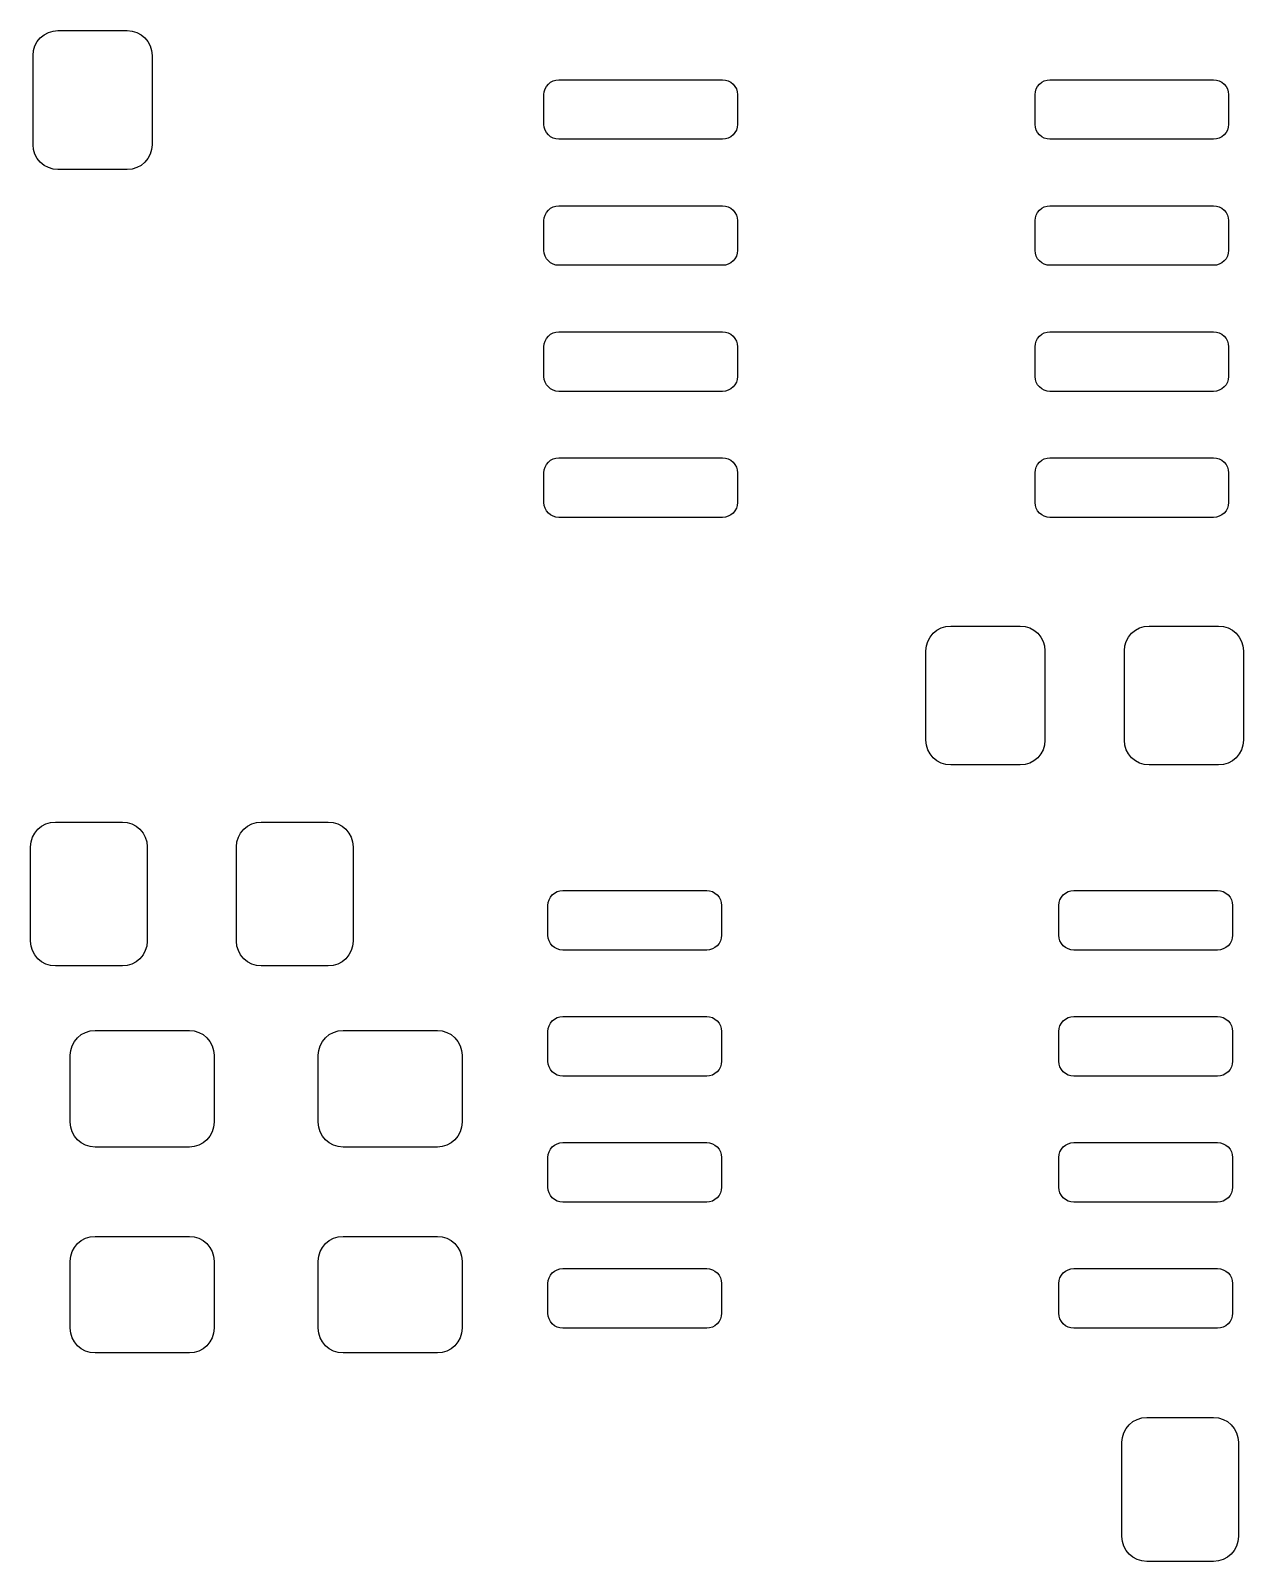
# Model space of a CAD drawing. Extents: x 122.9 to 174.2, y -119.7 to -103.3.
# Drawn here: x 135.88 to 148.1, y -119.72 to -104.3 of the extents above; entities that cross this region are included whole.
import ezdxf

# ---------------------------------------------------------------- set-up
doc = ezdxf.new("R2010")
doc.units = 0
doc.layers.add('BLACK', color=7, linetype='CONTINUOUS')

msp = doc.modelspace()

# ---------------------------------------------------------------- linework, layer by layer
at = {"layer": 'BLACK', "linetype": 'CONTINUOUS'}
for p, q in [((135.919, -104.454), (135.942, -104.411)), ((135.942, -104.411), (135.973, -104.373)), ((135.973, -104.373), (136.011, -104.342)), ((136.011, -104.342), (136.054, -104.319)), ((136.054, -104.319), (136.101, -104.305)), ((136.101, -104.305), (136.15, -104.3)), ((136.15, -104.3), (136.85, -104.3)), ((136.85, -104.3), (136.899, -104.305)), ((136.899, -104.305), (136.946, -104.319)), ((136.946, -104.319), (136.989, -104.342)), ((136.989, -104.342), (137.027, -104.373)), ((137.027, -104.373), (137.058, -104.411)), ((137.058, -104.411), (137.081, -104.454)), ((135.9, -104.55), (135.905, -104.501)), ((135.9, -105.45), (135.9, -104.55)), ((135.905, -104.501), (135.919, -104.454)), ((137.081, -104.454), (137.095, -104.501)), ((137.095, -104.501), (137.1, -104.55)), ((137.1, -104.55), (137.1, -105.45)), ((141.053, -104.916), (141.061, -104.888)), ((141.061, -104.888), (141.075, -104.862)), ((141.075, -104.862), (141.094, -104.839)), ((141.094, -104.839), (141.117, -104.82)), ((141.117, -104.82), (141.143, -104.806)), ((141.143, -104.806), (141.171, -104.798)), ((141.171, -104.798), (141.2, -104.795)), ((141.2, -104.795), (142.85, -104.795)), ((142.85, -104.795), (142.879, -104.798)), ((142.879, -104.798), (142.907, -104.806)), ((142.907, -104.806), (142.933, -104.82)), ((142.933, -104.82), (142.956, -104.839)), ((142.956, -104.839), (142.975, -104.862)), ((142.975, -104.862), (142.989, -104.888)), ((142.989, -104.888), (142.997, -104.916)), ((146.003, -104.916), (146.011, -104.888)), ((146.011, -104.888), (146.025, -104.862)), ((146.025, -104.862), (146.044, -104.839)), ((146.044, -104.839), (146.067, -104.82)), ((146.067, -104.82), (146.093, -104.806)), ((146.093, -104.806), (146.121, -104.798)), ((146.121, -104.798), (146.15, -104.795)), ((146.15, -104.795), (147.8, -104.795)), ((147.8, -104.795), (147.829, -104.798)), ((147.829, -104.798), (147.857, -104.806)), ((147.857, -104.806), (147.883, -104.82)), ((147.883, -104.82), (147.906, -104.839)), ((147.906, -104.839), (147.925, -104.862)), ((147.925, -104.862), (147.939, -104.888)), ((147.939, -104.888), (147.947, -104.916)), ((141.05, -104.945), (141.053, -104.916)), ((141.05, -105.245), (141.05, -104.945)), ((142.997, -104.916), (143, -104.945)), ((143, -104.945), (143, -105.245)), ((146, -104.945), (146.003, -104.916)), ((146, -105.245), (146, -104.945)), ((147.947, -104.916), (147.95, -104.945)), ((147.95, -104.945), (147.95, -105.245)), ((141.053, -105.274), (141.05, -105.245)), ((141.061, -105.302), (141.053, -105.274)), ((141.075, -105.328), (141.061, -105.302)), ((141.094, -105.351), (141.075, -105.328)), ((141.117, -105.37), (141.094, -105.351)), ((142.956, -105.351), (142.933, -105.37)), ((142.975, -105.328), (142.956, -105.351)), ((142.989, -105.302), (142.975, -105.328)), ((142.997, -105.274), (142.989, -105.302)), ((143, -105.245), (142.997, -105.274)), ((146.003, -105.274), (146, -105.245)), ((146.011, -105.302), (146.003, -105.274)), ((146.025, -105.328), (146.011, -105.302)), ((146.044, -105.351), (146.025, -105.328)), ((146.067, -105.37), (146.044, -105.351)), ((147.906, -105.351), (147.883, -105.37)), ((147.925, -105.328), (147.906, -105.351)), ((147.939, -105.302), (147.925, -105.328)), ((147.947, -105.274), (147.939, -105.302)), ((147.95, -105.245), (147.947, -105.274)), ((135.905, -105.499), (135.9, -105.45)), ((135.919, -105.546), (135.905, -105.499)), ((137.095, -105.499), (137.081, -105.546)), ((137.1, -105.45), (137.095, -105.499)), ((141.143, -105.384), (141.117, -105.37)), ((141.171, -105.392), (141.143, -105.384)), ((141.2, -105.395), (141.171, -105.392)), ((142.85, -105.395), (141.2, -105.395)), ((142.879, -105.392), (142.85, -105.395)), ((142.907, -105.384), (142.879, -105.392)), ((142.933, -105.37), (142.907, -105.384)), ((146.093, -105.384), (146.067, -105.37)), ((146.121, -105.392), (146.093, -105.384)), ((146.15, -105.395), (146.121, -105.392)), ((147.8, -105.395), (146.15, -105.395)), ((147.829, -105.392), (147.8, -105.395)), ((147.857, -105.384), (147.829, -105.392)), ((147.883, -105.37), (147.857, -105.384)), ((135.942, -105.589), (135.919, -105.546)), ((135.973, -105.627), (135.942, -105.589)), ((136.011, -105.658), (135.973, -105.627)), ((136.054, -105.681), (136.011, -105.658)), ((136.989, -105.658), (136.946, -105.681)), ((137.027, -105.627), (136.989, -105.658)), ((137.058, -105.589), (137.027, -105.627)), ((137.081, -105.546), (137.058, -105.589)), ((136.101, -105.695), (136.054, -105.681)), ((136.15, -105.7), (136.101, -105.695)), ((136.85, -105.7), (136.15, -105.7)), ((136.899, -105.695), (136.85, -105.7)), ((136.946, -105.681), (136.899, -105.695)), ((141.075, -106.132), (141.094, -106.109)), ((141.094, -106.109), (141.117, -106.09)), ((141.117, -106.09), (141.143, -106.076)), ((141.143, -106.076), (141.171, -106.068)), ((141.171, -106.068), (141.2, -106.065)), ((141.2, -106.065), (142.85, -106.065)), ((142.85, -106.065), (142.879, -106.068)), ((142.879, -106.068), (142.907, -106.076)), ((142.907, -106.076), (142.933, -106.09)), ((142.933, -106.09), (142.956, -106.109)), ((142.956, -106.109), (142.975, -106.132)), ((146.025, -106.132), (146.044, -106.109)), ((146.044, -106.109), (146.067, -106.09)), ((146.067, -106.09), (146.093, -106.076)), ((146.093, -106.076), (146.121, -106.068)), ((146.121, -106.068), (146.15, -106.065)), ((146.15, -106.065), (147.8, -106.065)), ((147.8, -106.065), (147.829, -106.068)), ((147.829, -106.068), (147.857, -106.076)), ((147.857, -106.076), (147.883, -106.09)), ((147.883, -106.09), (147.906, -106.109)), ((147.906, -106.109), (147.925, -106.132)), ((141.05, -106.215), (141.053, -106.186)), ((141.05, -106.515), (141.05, -106.215)), ((141.053, -106.186), (141.061, -106.158)), ((141.061, -106.158), (141.075, -106.132)), ((142.975, -106.132), (142.989, -106.158)), ((142.989, -106.158), (142.997, -106.186)), ((142.997, -106.186), (143, -106.215)), ((143, -106.215), (143, -106.515)), ((146, -106.215), (146.003, -106.186)), ((146, -106.515), (146, -106.215)), ((146.003, -106.186), (146.011, -106.158)), ((146.011, -106.158), (146.025, -106.132)), ((147.925, -106.132), (147.939, -106.158)), ((147.939, -106.158), (147.947, -106.186)), ((147.947, -106.186), (147.95, -106.215)), ((147.95, -106.215), (147.95, -106.515)), ((141.053, -106.544), (141.05, -106.515)), ((141.061, -106.572), (141.053, -106.544)), ((141.075, -106.598), (141.061, -106.572)), ((142.989, -106.572), (142.975, -106.598)), ((142.997, -106.544), (142.989, -106.572)), ((143, -106.515), (142.997, -106.544)), ((146.003, -106.544), (146, -106.515)), ((146.011, -106.572), (146.003, -106.544)), ((146.025, -106.598), (146.011, -106.572)), ((147.939, -106.572), (147.925, -106.598)), ((147.947, -106.544), (147.939, -106.572)), ((147.95, -106.515), (147.947, -106.544)), ((141.094, -106.621), (141.075, -106.598)), ((141.117, -106.64), (141.094, -106.621)), ((141.143, -106.654), (141.117, -106.64)), ((141.171, -106.662), (141.143, -106.654)), ((141.2, -106.665), (141.171, -106.662)), ((142.85, -106.665), (141.2, -106.665)), ((142.879, -106.662), (142.85, -106.665)), ((142.907, -106.654), (142.879, -106.662)), ((142.933, -106.64), (142.907, -106.654)), ((142.956, -106.621), (142.933, -106.64)), ((142.975, -106.598), (142.956, -106.621)), ((146.044, -106.621), (146.025, -106.598)), ((146.067, -106.64), (146.044, -106.621)), ((146.093, -106.654), (146.067, -106.64)), ((146.121, -106.662), (146.093, -106.654)), ((146.15, -106.665), (146.121, -106.662)), ((147.8, -106.665), (146.15, -106.665)), ((147.829, -106.662), (147.8, -106.665)), ((147.857, -106.654), (147.829, -106.662)), ((147.883, -106.64), (147.857, -106.654)), ((147.906, -106.621), (147.883, -106.64)), ((147.925, -106.598), (147.906, -106.621)), ((141.117, -107.36), (141.143, -107.346)), ((141.143, -107.346), (141.171, -107.338)), ((141.171, -107.338), (141.2, -107.335)), ((141.2, -107.335), (142.85, -107.335)), ((142.85, -107.335), (142.879, -107.338)), ((142.879, -107.338), (142.907, -107.346)), ((142.907, -107.346), (142.933, -107.36)), ((146.067, -107.36), (146.093, -107.346)), ((146.093, -107.346), (146.121, -107.338)), ((146.121, -107.338), (146.15, -107.335)), ((146.15, -107.335), (147.8, -107.335)), ((147.8, -107.335), (147.829, -107.338)), ((147.829, -107.338), (147.857, -107.346)), ((147.857, -107.346), (147.883, -107.36)), ((141.05, -107.485), (141.053, -107.456)), ((141.05, -107.785), (141.05, -107.485)), ((141.053, -107.456), (141.061, -107.428)), ((141.061, -107.428), (141.075, -107.402)), ((141.075, -107.402), (141.094, -107.379)), ((141.094, -107.379), (141.117, -107.36)), ((142.933, -107.36), (142.956, -107.379)), ((142.956, -107.379), (142.975, -107.402)), ((142.975, -107.402), (142.989, -107.428)), ((142.989, -107.428), (142.997, -107.456)), ((142.997, -107.456), (143, -107.485)), ((143, -107.485), (143, -107.785)), ((146, -107.485), (146.003, -107.456)), ((146, -107.785), (146, -107.485)), ((146.003, -107.456), (146.011, -107.428)), ((146.011, -107.428), (146.025, -107.402)), ((146.025, -107.402), (146.044, -107.379)), ((146.044, -107.379), (146.067, -107.36)), ((147.883, -107.36), (147.906, -107.379)), ((147.906, -107.379), (147.925, -107.402)), ((147.925, -107.402), (147.939, -107.428)), ((147.939, -107.428), (147.947, -107.456)), ((147.947, -107.456), (147.95, -107.485)), ((147.95, -107.485), (147.95, -107.785)), ((141.053, -107.814), (141.05, -107.785)), ((141.061, -107.842), (141.053, -107.814)), ((142.997, -107.814), (142.989, -107.842)), ((143, -107.785), (142.997, -107.814)), ((146.003, -107.814), (146, -107.785)), ((146.011, -107.842), (146.003, -107.814)), ((147.947, -107.814), (147.939, -107.842)), ((147.95, -107.785), (147.947, -107.814)), ((141.075, -107.868), (141.061, -107.842)), ((141.094, -107.891), (141.075, -107.868)), ((141.117, -107.91), (141.094, -107.891)), ((141.143, -107.924), (141.117, -107.91)), ((141.171, -107.932), (141.143, -107.924)), ((141.2, -107.935), (141.171, -107.932)), ((142.85, -107.935), (141.2, -107.935)), ((142.879, -107.932), (142.85, -107.935)), ((142.907, -107.924), (142.879, -107.932)), ((142.933, -107.91), (142.907, -107.924)), ((142.956, -107.891), (142.933, -107.91)), ((142.975, -107.868), (142.956, -107.891)), ((142.989, -107.842), (142.975, -107.868)), ((146.025, -107.868), (146.011, -107.842)), ((146.044, -107.891), (146.025, -107.868)), ((146.067, -107.91), (146.044, -107.891)), ((146.093, -107.924), (146.067, -107.91)), ((146.121, -107.932), (146.093, -107.924)), ((146.15, -107.935), (146.121, -107.932)), ((147.8, -107.935), (146.15, -107.935)), ((147.829, -107.932), (147.8, -107.935)), ((147.857, -107.924), (147.829, -107.932)), ((147.883, -107.91), (147.857, -107.924)), ((147.906, -107.891), (147.883, -107.91)), ((147.925, -107.868), (147.906, -107.891)), ((147.939, -107.842), (147.925, -107.868)), ((141.05, -108.755), (141.053, -108.726)), ((141.053, -108.726), (141.061, -108.698)), ((141.061, -108.698), (141.075, -108.672)), ((141.075, -108.672), (141.094, -108.649)), ((141.094, -108.649), (141.117, -108.63)), ((141.117, -108.63), (141.143, -108.616)), ((141.143, -108.616), (141.171, -108.608)), ((141.171, -108.608), (141.2, -108.605)), ((141.2, -108.605), (142.85, -108.605)), ((142.85, -108.605), (142.879, -108.608)), ((142.879, -108.608), (142.907, -108.616)), ((142.907, -108.616), (142.933, -108.63)), ((142.933, -108.63), (142.956, -108.649)), ((142.956, -108.649), (142.975, -108.672)), ((142.975, -108.672), (142.989, -108.698)), ((142.989, -108.698), (142.997, -108.726)), ((142.997, -108.726), (143, -108.755)), ((146, -108.755), (146.003, -108.726)), ((146.003, -108.726), (146.011, -108.698)), ((146.011, -108.698), (146.025, -108.672)), ((146.025, -108.672), (146.044, -108.649)), ((146.044, -108.649), (146.067, -108.63)), ((146.067, -108.63), (146.093, -108.616)), ((146.093, -108.616), (146.121, -108.608)), ((146.121, -108.608), (146.15, -108.605)), ((146.15, -108.605), (147.8, -108.605)), ((147.8, -108.605), (147.829, -108.608)), ((147.829, -108.608), (147.857, -108.616)), ((147.857, -108.616), (147.883, -108.63)), ((147.883, -108.63), (147.906, -108.649)), ((147.906, -108.649), (147.925, -108.672)), ((147.925, -108.672), (147.939, -108.698)), ((147.939, -108.698), (147.947, -108.726)), ((147.947, -108.726), (147.95, -108.755)), ((141.05, -109.055), (141.05, -108.755)), ((143, -108.755), (143, -109.055)), ((146, -109.055), (146, -108.755)), ((147.95, -108.755), (147.95, -109.055)), ((141.053, -109.084), (141.05, -109.055)), ((141.061, -109.112), (141.053, -109.084)), ((141.075, -109.138), (141.061, -109.112)), ((141.094, -109.161), (141.075, -109.138)), ((141.117, -109.18), (141.094, -109.161)), ((141.143, -109.194), (141.117, -109.18)), ((141.171, -109.202), (141.143, -109.194)), ((141.2, -109.205), (141.171, -109.202)), ((142.85, -109.205), (141.2, -109.205)), ((142.879, -109.202), (142.85, -109.205)), ((142.907, -109.194), (142.879, -109.202)), ((142.933, -109.18), (142.907, -109.194)), ((142.956, -109.161), (142.933, -109.18)), ((142.975, -109.138), (142.956, -109.161)), ((142.989, -109.112), (142.975, -109.138)), ((142.997, -109.084), (142.989, -109.112)), ((143, -109.055), (142.997, -109.084)), ((146.003, -109.084), (146, -109.055)), ((146.011, -109.112), (146.003, -109.084)), ((146.025, -109.138), (146.011, -109.112)), ((146.044, -109.161), (146.025, -109.138)), ((146.067, -109.18), (146.044, -109.161)), ((146.093, -109.194), (146.067, -109.18)), ((146.121, -109.202), (146.093, -109.194)), ((146.15, -109.205), (146.121, -109.202)), ((147.8, -109.205), (146.15, -109.205)), ((147.829, -109.202), (147.8, -109.205)), ((147.857, -109.194), (147.829, -109.202)), ((147.883, -109.18), (147.857, -109.194)), ((147.906, -109.161), (147.883, -109.18)), ((147.925, -109.138), (147.906, -109.161)), ((147.939, -109.112), (147.925, -109.138)), ((147.947, -109.084), (147.939, -109.112)), ((147.95, -109.055), (147.947, -109.084)), ((144.919, -110.454), (144.942, -110.411)), ((144.942, -110.411), (144.973, -110.373)), ((144.973, -110.373), (145.011, -110.342)), ((145.011, -110.342), (145.054, -110.319)), ((145.054, -110.319), (145.101, -110.305)), ((145.101, -110.305), (145.15, -110.3)), ((145.15, -110.3), (145.85, -110.3)), ((145.85, -110.3), (145.899, -110.305)), ((145.899, -110.305), (145.946, -110.319)), ((145.946, -110.319), (145.989, -110.342)), ((145.989, -110.342), (146.027, -110.373)), ((146.027, -110.373), (146.058, -110.411)), ((146.058, -110.411), (146.081, -110.454)), ((146.919, -110.454), (146.942, -110.411)), ((146.942, -110.411), (146.973, -110.373)), ((146.973, -110.373), (147.011, -110.342)), ((147.011, -110.342), (147.054, -110.319)), ((147.054, -110.319), (147.101, -110.305)), ((147.101, -110.305), (147.15, -110.3)), ((147.15, -110.3), (147.85, -110.3)), ((147.85, -110.3), (147.899, -110.305)), ((147.899, -110.305), (147.946, -110.319)), ((147.946, -110.319), (147.989, -110.342)), ((147.989, -110.342), (148.027, -110.373)), ((148.027, -110.373), (148.058, -110.411)), ((148.058, -110.411), (148.081, -110.454)), ((144.9, -110.55), (144.905, -110.501)), ((144.9, -111.45), (144.9, -110.55)), ((144.905, -110.501), (144.919, -110.454)), ((146.081, -110.454), (146.095, -110.501)), ((146.095, -110.501), (146.1, -110.55)), ((146.1, -110.55), (146.1, -111.45)), ((146.9, -110.55), (146.905, -110.501)), ((146.9, -111.45), (146.9, -110.55)), ((146.905, -110.501), (146.919, -110.454)), ((148.081, -110.454), (148.095, -110.501)), ((148.095, -110.501), (148.1, -110.55)), ((148.1, -110.55), (148.1, -111.45)), ((144.905, -111.499), (144.9, -111.45)), ((144.919, -111.546), (144.905, -111.499)), ((146.095, -111.499), (146.081, -111.546)), ((146.1, -111.45), (146.095, -111.499)), ((146.905, -111.499), (146.9, -111.45)), ((146.919, -111.546), (146.905, -111.499)), ((148.095, -111.499), (148.081, -111.546)), ((148.1, -111.45), (148.095, -111.499)), ((144.942, -111.589), (144.919, -111.546)), ((144.973, -111.627), (144.942, -111.589)), ((145.011, -111.658), (144.973, -111.627)), ((145.054, -111.681), (145.011, -111.658)), ((145.989, -111.658), (145.946, -111.681)), ((146.027, -111.627), (145.989, -111.658)), ((146.058, -111.589), (146.027, -111.627)), ((146.081, -111.546), (146.058, -111.589)), ((146.942, -111.589), (146.919, -111.546)), ((146.973, -111.627), (146.942, -111.589)), ((147.011, -111.658), (146.973, -111.627)), ((147.054, -111.681), (147.011, -111.658)), ((147.989, -111.658), (147.946, -111.681)), ((148.027, -111.627), (147.989, -111.658)), ((148.058, -111.589), (148.027, -111.627)), ((148.081, -111.546), (148.058, -111.589)), ((145.101, -111.695), (145.054, -111.681)), ((145.15, -111.7), (145.101, -111.695)), ((145.85, -111.7), (145.15, -111.7)), ((145.899, -111.695), (145.85, -111.7)), ((145.946, -111.681), (145.899, -111.695)), ((147.101, -111.695), (147.054, -111.681)), ((147.15, -111.7), (147.101, -111.695)), ((147.85, -111.7), (147.15, -111.7)), ((147.899, -111.695), (147.85, -111.7)), ((147.946, -111.681), (147.899, -111.695)), ((136.029, -112.294), (136.076, -112.28)), ((136.076, -112.28), (136.125, -112.275)), ((136.125, -112.275), (136.8, -112.275)), ((136.8, -112.275), (136.849, -112.28)), ((136.849, -112.28), (136.896, -112.294)), ((138.104, -112.294), (138.151, -112.28)), ((138.151, -112.28), (138.2, -112.275)), ((138.2, -112.275), (138.875, -112.275)), ((138.875, -112.275), (138.924, -112.28)), ((138.924, -112.28), (138.971, -112.294)), ((135.88, -112.476), (135.894, -112.429)), ((135.894, -112.429), (135.917, -112.386)), ((135.917, -112.386), (135.948, -112.348)), ((135.948, -112.348), (135.986, -112.317)), ((135.986, -112.317), (136.029, -112.294)), ((136.896, -112.294), (136.939, -112.317)), ((136.939, -112.317), (136.977, -112.348)), ((136.977, -112.348), (137.008, -112.386)), ((137.008, -112.386), (137.031, -112.429)), ((137.031, -112.429), (137.045, -112.476)), ((137.955, -112.476), (137.969, -112.429)), ((137.969, -112.429), (137.992, -112.386)), ((137.992, -112.386), (138.023, -112.348)), ((138.023, -112.348), (138.061, -112.317)), ((138.061, -112.317), (138.104, -112.294)), ((138.971, -112.294), (139.014, -112.317)), ((139.014, -112.317), (139.052, -112.348)), ((139.052, -112.348), (139.083, -112.386)), ((139.083, -112.386), (139.106, -112.429)), ((139.106, -112.429), (139.12, -112.476)), ((135.875, -112.525), (135.88, -112.476)), ((135.875, -113.475), (135.875, -112.525)), ((137.045, -112.476), (137.05, -112.525)), ((137.05, -112.525), (137.05, -113.475)), ((137.95, -112.525), (137.955, -112.476)), ((137.95, -113.475), (137.95, -112.525)), ((139.12, -112.476), (139.125, -112.525)), ((139.125, -112.525), (139.125, -113.475)), ((141.093, -113.086), (141.101, -113.058)), ((141.101, -113.058), (141.115, -113.032)), ((141.115, -113.032), (141.134, -113.009)), ((141.134, -113.009), (141.157, -112.99)), ((141.157, -112.99), (141.183, -112.976)), ((141.183, -112.976), (141.211, -112.968)), ((141.211, -112.968), (141.24, -112.965)), ((141.24, -112.965), (142.69, -112.965)), ((142.69, -112.965), (142.719, -112.968)), ((142.719, -112.968), (142.747, -112.976)), ((142.747, -112.976), (142.773, -112.99)), ((142.773, -112.99), (142.796, -113.009)), ((142.796, -113.009), (142.815, -113.032)), ((142.815, -113.032), (142.829, -113.058)), ((142.829, -113.058), (142.837, -113.086)), ((146.243, -113.086), (146.251, -113.058)), ((146.251, -113.058), (146.265, -113.032)), ((146.265, -113.032), (146.284, -113.009)), ((146.284, -113.009), (146.307, -112.99)), ((146.307, -112.99), (146.333, -112.976)), ((146.333, -112.976), (146.361, -112.968)), ((146.361, -112.968), (146.39, -112.965)), ((146.39, -112.965), (147.84, -112.965)), ((147.84, -112.965), (147.869, -112.968)), ((147.869, -112.968), (147.897, -112.976)), ((147.897, -112.976), (147.923, -112.99)), ((147.923, -112.99), (147.946, -113.009)), ((147.946, -113.009), (147.965, -113.032)), ((147.965, -113.032), (147.979, -113.058)), ((147.979, -113.058), (147.987, -113.086)), ((141.09, -113.115), (141.093, -113.086)), ((141.09, -113.415), (141.09, -113.115)), ((142.837, -113.086), (142.84, -113.115)), ((142.84, -113.115), (142.84, -113.415)), ((146.24, -113.115), (146.243, -113.086)), ((146.24, -113.415), (146.24, -113.115)), ((147.987, -113.086), (147.99, -113.115)), ((147.99, -113.115), (147.99, -113.415)), ((135.88, -113.524), (135.875, -113.475)), ((135.894, -113.571), (135.88, -113.524)), ((137.045, -113.524), (137.031, -113.571)), ((137.05, -113.475), (137.045, -113.524)), ((137.955, -113.524), (137.95, -113.475)), ((137.969, -113.571), (137.955, -113.524)), ((139.12, -113.524), (139.106, -113.571)), ((139.125, -113.475), (139.12, -113.524)), ((141.093, -113.444), (141.09, -113.415)), ((141.101, -113.472), (141.093, -113.444)), ((141.115, -113.498), (141.101, -113.472)), ((141.134, -113.521), (141.115, -113.498)), ((141.157, -113.54), (141.134, -113.521)), ((142.796, -113.521), (142.773, -113.54)), ((142.815, -113.498), (142.796, -113.521)), ((142.829, -113.472), (142.815, -113.498)), ((142.837, -113.444), (142.829, -113.472)), ((142.84, -113.415), (142.837, -113.444)), ((146.243, -113.444), (146.24, -113.415)), ((146.251, -113.472), (146.243, -113.444)), ((146.265, -113.498), (146.251, -113.472)), ((146.284, -113.521), (146.265, -113.498)), ((146.307, -113.54), (146.284, -113.521)), ((147.946, -113.521), (147.923, -113.54)), ((147.965, -113.498), (147.946, -113.521)), ((147.979, -113.472), (147.965, -113.498)), ((147.987, -113.444), (147.979, -113.472)), ((147.99, -113.415), (147.987, -113.444)), ((135.917, -113.614), (135.894, -113.571)), ((135.948, -113.652), (135.917, -113.614)), ((135.986, -113.683), (135.948, -113.652)), ((136.977, -113.652), (136.939, -113.683)), ((137.008, -113.614), (136.977, -113.652)), ((137.031, -113.571), (137.008, -113.614)), ((137.992, -113.614), (137.969, -113.571)), ((138.023, -113.652), (137.992, -113.614)), ((138.061, -113.683), (138.023, -113.652)), ((139.052, -113.652), (139.014, -113.683)), ((139.083, -113.614), (139.052, -113.652)), ((139.106, -113.571), (139.083, -113.614)), ((141.183, -113.554), (141.157, -113.54)), ((141.211, -113.562), (141.183, -113.554)), ((141.24, -113.565), (141.211, -113.562)), ((142.69, -113.565), (141.24, -113.565)), ((142.719, -113.562), (142.69, -113.565)), ((142.747, -113.554), (142.719, -113.562)), ((142.773, -113.54), (142.747, -113.554)), ((146.333, -113.554), (146.307, -113.54)), ((146.361, -113.562), (146.333, -113.554)), ((146.39, -113.565), (146.361, -113.562)), ((147.84, -113.565), (146.39, -113.565)), ((147.869, -113.562), (147.84, -113.565)), ((147.897, -113.554), (147.869, -113.562)), ((147.923, -113.54), (147.897, -113.554)), ((136.029, -113.706), (135.986, -113.683)), ((136.076, -113.72), (136.029, -113.706)), ((136.125, -113.725), (136.076, -113.72)), ((136.8, -113.725), (136.125, -113.725)), ((136.849, -113.72), (136.8, -113.725)), ((136.896, -113.706), (136.849, -113.72)), ((136.939, -113.683), (136.896, -113.706)), ((138.104, -113.706), (138.061, -113.683)), ((138.151, -113.72), (138.104, -113.706)), ((138.2, -113.725), (138.151, -113.72)), ((138.875, -113.725), (138.2, -113.725)), ((138.924, -113.72), (138.875, -113.725)), ((138.971, -113.706), (138.924, -113.72)), ((139.014, -113.683), (138.971, -113.706)), ((141.115, -114.302), (141.134, -114.279)), ((141.134, -114.279), (141.157, -114.26)), ((141.157, -114.26), (141.183, -114.246)), ((141.183, -114.246), (141.211, -114.238)), ((141.211, -114.238), (141.24, -114.235)), ((141.24, -114.235), (142.69, -114.235)), ((142.69, -114.235), (142.719, -114.238)), ((142.719, -114.238), (142.747, -114.246)), ((142.747, -114.246), (142.773, -114.26)), ((142.773, -114.26), (142.796, -114.279)), ((142.796, -114.279), (142.815, -114.302)), ((146.265, -114.302), (146.284, -114.279)), ((146.284, -114.279), (146.307, -114.26)), ((146.307, -114.26), (146.333, -114.246)), ((146.333, -114.246), (146.361, -114.238)), ((146.361, -114.238), (146.39, -114.235)), ((146.39, -114.235), (147.84, -114.235)), ((147.84, -114.235), (147.869, -114.238)), ((147.869, -114.238), (147.897, -114.246)), ((147.897, -114.246), (147.923, -114.26)), ((147.923, -114.26), (147.946, -114.279)), ((147.946, -114.279), (147.965, -114.302)), ((136.317, -114.486), (136.348, -114.448)), ((136.348, -114.448), (136.386, -114.417)), ((136.386, -114.417), (136.429, -114.394)), ((136.429, -114.394), (136.476, -114.38)), ((136.476, -114.38), (136.525, -114.375)), ((136.525, -114.375), (137.475, -114.375)), ((137.475, -114.375), (137.524, -114.38)), ((137.524, -114.38), (137.571, -114.394)), ((137.571, -114.394), (137.614, -114.417)), ((137.614, -114.417), (137.652, -114.448)), ((137.652, -114.448), (137.683, -114.486)), ((138.817, -114.486), (138.848, -114.448)), ((138.848, -114.448), (138.886, -114.417)), ((138.886, -114.417), (138.929, -114.394)), ((138.929, -114.394), (138.976, -114.38)), ((138.976, -114.38), (139.025, -114.375)), ((139.025, -114.375), (139.975, -114.375)), ((139.975, -114.375), (140.024, -114.38)), ((140.024, -114.38), (140.071, -114.394)), ((140.071, -114.394), (140.114, -114.417)), ((140.114, -114.417), (140.152, -114.448)), ((140.152, -114.448), (140.183, -114.486)), ((141.09, -114.385), (141.093, -114.356)), ((141.09, -114.685), (141.09, -114.385)), ((141.093, -114.356), (141.101, -114.328)), ((141.101, -114.328), (141.115, -114.302)), ((142.815, -114.302), (142.829, -114.328)), ((142.829, -114.328), (142.837, -114.356)), ((142.837, -114.356), (142.84, -114.385)), ((142.84, -114.385), (142.84, -114.685)), ((146.24, -114.385), (146.243, -114.356)), ((146.24, -114.685), (146.24, -114.385)), ((146.243, -114.356), (146.251, -114.328)), ((146.251, -114.328), (146.265, -114.302)), ((147.965, -114.302), (147.979, -114.328)), ((147.979, -114.328), (147.987, -114.356)), ((147.987, -114.356), (147.99, -114.385)), ((147.99, -114.385), (147.99, -114.685)), ((136.275, -114.625), (136.28, -114.576)), ((136.28, -114.576), (136.294, -114.529)), ((136.294, -114.529), (136.317, -114.486)), ((137.683, -114.486), (137.706, -114.529)), ((137.706, -114.529), (137.72, -114.576)), ((137.72, -114.576), (137.725, -114.625)), ((138.775, -114.625), (138.78, -114.576)), ((138.78, -114.576), (138.794, -114.529)), ((138.794, -114.529), (138.817, -114.486)), ((140.183, -114.486), (140.206, -114.529)), ((140.206, -114.529), (140.22, -114.576)), ((140.22, -114.576), (140.225, -114.625)), ((136.275, -115.3), (136.275, -114.625)), ((137.725, -114.625), (137.725, -115.3)), ((138.775, -115.3), (138.775, -114.625)), ((140.225, -114.625), (140.225, -115.3)), ((141.093, -114.714), (141.09, -114.685)), ((141.101, -114.742), (141.093, -114.714)), ((141.115, -114.768), (141.101, -114.742)), ((142.829, -114.742), (142.815, -114.768)), ((142.837, -114.714), (142.829, -114.742)), ((142.84, -114.685), (142.837, -114.714)), ((146.243, -114.714), (146.24, -114.685)), ((146.251, -114.742), (146.243, -114.714)), ((146.265, -114.768), (146.251, -114.742)), ((147.979, -114.742), (147.965, -114.768)), ((147.987, -114.714), (147.979, -114.742)), ((147.99, -114.685), (147.987, -114.714)), ((141.134, -114.791), (141.115, -114.768)), ((141.157, -114.81), (141.134, -114.791)), ((141.183, -114.824), (141.157, -114.81)), ((141.211, -114.832), (141.183, -114.824)), ((141.24, -114.835), (141.211, -114.832)), ((142.69, -114.835), (141.24, -114.835)), ((142.719, -114.832), (142.69, -114.835)), ((142.747, -114.824), (142.719, -114.832)), ((142.773, -114.81), (142.747, -114.824)), ((142.796, -114.791), (142.773, -114.81)), ((142.815, -114.768), (142.796, -114.791)), ((146.284, -114.791), (146.265, -114.768)), ((146.307, -114.81), (146.284, -114.791)), ((146.333, -114.824), (146.307, -114.81)), ((146.361, -114.832), (146.333, -114.824)), ((146.39, -114.835), (146.361, -114.832)), ((147.84, -114.835), (146.39, -114.835)), ((147.869, -114.832), (147.84, -114.835)), ((147.897, -114.824), (147.869, -114.832)), ((147.923, -114.81), (147.897, -114.824)), ((147.946, -114.791), (147.923, -114.81)), ((147.965, -114.768), (147.946, -114.791)), ((136.28, -115.349), (136.275, -115.3)), ((136.294, -115.396), (136.28, -115.349)), ((137.72, -115.349), (137.706, -115.396)), ((137.725, -115.3), (137.72, -115.349)), ((138.78, -115.349), (138.775, -115.3)), ((138.794, -115.396), (138.78, -115.349)), ((140.22, -115.349), (140.206, -115.396)), ((140.225, -115.3), (140.22, -115.349)), ((136.317, -115.439), (136.294, -115.396)), ((136.348, -115.477), (136.317, -115.439)), ((136.386, -115.508), (136.348, -115.477)), ((136.429, -115.531), (136.386, -115.508)), ((136.476, -115.545), (136.429, -115.531)), ((137.571, -115.531), (137.524, -115.545)), ((137.614, -115.508), (137.571, -115.531)), ((137.652, -115.477), (137.614, -115.508)), ((137.683, -115.439), (137.652, -115.477)), ((137.706, -115.396), (137.683, -115.439)), ((138.817, -115.439), (138.794, -115.396)), ((138.848, -115.477), (138.817, -115.439)), ((138.886, -115.508), (138.848, -115.477)), ((138.929, -115.531), (138.886, -115.508)), ((138.976, -115.545), (138.929, -115.531)), ((140.071, -115.531), (140.024, -115.545)), ((140.114, -115.508), (140.071, -115.531)), ((140.152, -115.477), (140.114, -115.508)), ((140.183, -115.439), (140.152, -115.477)), ((140.206, -115.396), (140.183, -115.439)), ((141.134, -115.549), (141.157, -115.53)), ((141.157, -115.53), (141.183, -115.516)), ((141.183, -115.516), (141.211, -115.508)), ((141.211, -115.508), (141.24, -115.505)), ((141.24, -115.505), (142.69, -115.505)), ((142.69, -115.505), (142.719, -115.508)), ((142.719, -115.508), (142.747, -115.516)), ((142.747, -115.516), (142.773, -115.53)), ((142.773, -115.53), (142.796, -115.549)), ((146.284, -115.549), (146.307, -115.53)), ((146.307, -115.53), (146.333, -115.516)), ((146.333, -115.516), (146.361, -115.508)), ((146.361, -115.508), (146.39, -115.505)), ((146.39, -115.505), (147.84, -115.505)), ((147.84, -115.505), (147.869, -115.508)), ((147.869, -115.508), (147.897, -115.516)), ((147.897, -115.516), (147.923, -115.53)), ((147.923, -115.53), (147.946, -115.549)), ((136.525, -115.55), (136.476, -115.545)), ((137.475, -115.55), (136.525, -115.55)), ((137.524, -115.545), (137.475, -115.55)), ((139.025, -115.55), (138.976, -115.545)), ((139.975, -115.55), (139.025, -115.55)), ((140.024, -115.545), (139.975, -115.55)), ((141.09, -115.655), (141.093, -115.626)), ((141.09, -115.955), (141.09, -115.655)), ((141.093, -115.626), (141.101, -115.598)), ((141.101, -115.598), (141.115, -115.572)), ((141.115, -115.572), (141.134, -115.549)), ((142.796, -115.549), (142.815, -115.572)), ((142.815, -115.572), (142.829, -115.598)), ((142.829, -115.598), (142.837, -115.626)), ((142.837, -115.626), (142.84, -115.655)), ((142.84, -115.655), (142.84, -115.955)), ((146.24, -115.655), (146.243, -115.626)), ((146.24, -115.955), (146.24, -115.655)), ((146.243, -115.626), (146.251, -115.598)), ((146.251, -115.598), (146.265, -115.572)), ((146.265, -115.572), (146.284, -115.549)), ((147.946, -115.549), (147.965, -115.572)), ((147.965, -115.572), (147.979, -115.598)), ((147.979, -115.598), (147.987, -115.626)), ((147.987, -115.626), (147.99, -115.655)), ((147.99, -115.655), (147.99, -115.955)), ((141.093, -115.984), (141.09, -115.955)), ((141.101, -116.012), (141.093, -115.984)), ((142.837, -115.984), (142.829, -116.012)), ((142.84, -115.955), (142.837, -115.984)), ((146.243, -115.984), (146.24, -115.955)), ((146.251, -116.012), (146.243, -115.984)), ((147.987, -115.984), (147.979, -116.012)), ((147.99, -115.955), (147.987, -115.984)), ((141.115, -116.038), (141.101, -116.012)), ((141.134, -116.061), (141.115, -116.038)), ((141.157, -116.08), (141.134, -116.061)), ((141.183, -116.094), (141.157, -116.08)), ((141.211, -116.102), (141.183, -116.094)), ((141.24, -116.105), (141.211, -116.102)), ((142.69, -116.105), (141.24, -116.105)), ((142.719, -116.102), (142.69, -116.105)), ((142.747, -116.094), (142.719, -116.102)), ((142.773, -116.08), (142.747, -116.094)), ((142.796, -116.061), (142.773, -116.08)), ((142.815, -116.038), (142.796, -116.061)), ((142.829, -116.012), (142.815, -116.038)), ((146.265, -116.038), (146.251, -116.012)), ((146.284, -116.061), (146.265, -116.038)), ((146.307, -116.08), (146.284, -116.061)), ((146.333, -116.094), (146.307, -116.08)), ((146.361, -116.102), (146.333, -116.094)), ((146.39, -116.105), (146.361, -116.102)), ((147.84, -116.105), (146.39, -116.105)), ((147.869, -116.102), (147.84, -116.105)), ((147.897, -116.094), (147.869, -116.102)), ((147.923, -116.08), (147.897, -116.094)), ((147.946, -116.061), (147.923, -116.08)), ((147.965, -116.038), (147.946, -116.061)), ((147.979, -116.012), (147.965, -116.038)), ((136.429, -116.469), (136.476, -116.455)), ((136.476, -116.455), (136.525, -116.45)), ((136.525, -116.45), (137.475, -116.45)), ((137.475, -116.45), (137.524, -116.455)), ((137.524, -116.455), (137.571, -116.469)), ((138.929, -116.469), (138.976, -116.455)), ((138.976, -116.455), (139.025, -116.45)), ((139.025, -116.45), (139.975, -116.45)), ((139.975, -116.45), (140.024, -116.455)), ((140.024, -116.455), (140.071, -116.469)), ((136.28, -116.651), (136.294, -116.604)), ((136.294, -116.604), (136.317, -116.561)), ((136.317, -116.561), (136.348, -116.523)), ((136.348, -116.523), (136.386, -116.492)), ((136.386, -116.492), (136.429, -116.469)), ((137.571, -116.469), (137.614, -116.492)), ((137.614, -116.492), (137.652, -116.523)), ((137.652, -116.523), (137.683, -116.561)), ((137.683, -116.561), (137.706, -116.604)), ((137.706, -116.604), (137.72, -116.651)), ((138.78, -116.651), (138.794, -116.604)), ((138.794, -116.604), (138.817, -116.561)), ((138.817, -116.561), (138.848, -116.523)), ((138.848, -116.523), (138.886, -116.492)), ((138.886, -116.492), (138.929, -116.469)), ((140.071, -116.469), (140.114, -116.492)), ((140.114, -116.492), (140.152, -116.523)), ((140.152, -116.523), (140.183, -116.561)), ((140.183, -116.561), (140.206, -116.604)), ((140.206, -116.604), (140.22, -116.651)), ((136.275, -116.7), (136.28, -116.651)), ((136.275, -117.375), (136.275, -116.7)), ((137.72, -116.651), (137.725, -116.7)), ((137.725, -116.7), (137.725, -117.375)), ((138.775, -116.7), (138.78, -116.651)), ((138.775, -117.375), (138.775, -116.7)), ((140.22, -116.651), (140.225, -116.7)), ((140.225, -116.7), (140.225, -117.375)), ((141.09, -116.925), (141.093, -116.896)), ((141.093, -116.896), (141.101, -116.868)), ((141.101, -116.868), (141.115, -116.842)), ((141.115, -116.842), (141.134, -116.819)), ((141.134, -116.819), (141.157, -116.8)), ((141.157, -116.8), (141.183, -116.786)), ((141.183, -116.786), (141.211, -116.778)), ((141.211, -116.778), (141.24, -116.775)), ((141.24, -116.775), (142.69, -116.775)), ((142.69, -116.775), (142.719, -116.778)), ((142.719, -116.778), (142.747, -116.786)), ((142.747, -116.786), (142.773, -116.8)), ((142.773, -116.8), (142.796, -116.819)), ((142.796, -116.819), (142.815, -116.842)), ((142.815, -116.842), (142.829, -116.868)), ((142.829, -116.868), (142.837, -116.896)), ((142.837, -116.896), (142.84, -116.925)), ((146.24, -116.925), (146.243, -116.896)), ((146.243, -116.896), (146.251, -116.868)), ((146.251, -116.868), (146.265, -116.842)), ((146.265, -116.842), (146.284, -116.819)), ((146.284, -116.819), (146.307, -116.8)), ((146.307, -116.8), (146.333, -116.786)), ((146.333, -116.786), (146.361, -116.778)), ((146.361, -116.778), (146.39, -116.775)), ((146.39, -116.775), (147.84, -116.775)), ((147.84, -116.775), (147.869, -116.778)), ((147.869, -116.778), (147.897, -116.786)), ((147.897, -116.786), (147.923, -116.8)), ((147.923, -116.8), (147.946, -116.819)), ((147.946, -116.819), (147.965, -116.842)), ((147.965, -116.842), (147.979, -116.868)), ((147.979, -116.868), (147.987, -116.896)), ((147.987, -116.896), (147.99, -116.925)), ((141.09, -117.225), (141.09, -116.925)), ((142.84, -116.925), (142.84, -117.225)), ((146.24, -117.225), (146.24, -116.925)), ((147.99, -116.925), (147.99, -117.225)), ((141.093, -117.254), (141.09, -117.225)), ((142.84, -117.225), (142.837, -117.254)), ((146.243, -117.254), (146.24, -117.225)), ((147.99, -117.225), (147.987, -117.254)), ((136.28, -117.424), (136.275, -117.375)), ((137.725, -117.375), (137.72, -117.424)), ((138.78, -117.424), (138.775, -117.375)), ((140.225, -117.375), (140.22, -117.424)), ((141.101, -117.282), (141.093, -117.254)), ((141.115, -117.308), (141.101, -117.282)), ((141.134, -117.331), (141.115, -117.308)), ((141.157, -117.35), (141.134, -117.331)), ((141.183, -117.364), (141.157, -117.35)), ((141.211, -117.372), (141.183, -117.364)), ((141.24, -117.375), (141.211, -117.372)), ((142.69, -117.375), (141.24, -117.375)), ((142.719, -117.372), (142.69, -117.375)), ((142.747, -117.364), (142.719, -117.372)), ((142.773, -117.35), (142.747, -117.364)), ((142.796, -117.331), (142.773, -117.35)), ((142.815, -117.308), (142.796, -117.331)), ((142.829, -117.282), (142.815, -117.308)), ((142.837, -117.254), (142.829, -117.282)), ((146.251, -117.282), (146.243, -117.254)), ((146.265, -117.308), (146.251, -117.282)), ((146.284, -117.331), (146.265, -117.308)), ((146.307, -117.35), (146.284, -117.331)), ((146.333, -117.364), (146.307, -117.35)), ((146.361, -117.372), (146.333, -117.364)), ((146.39, -117.375), (146.361, -117.372)), ((147.84, -117.375), (146.39, -117.375)), ((147.869, -117.372), (147.84, -117.375)), ((147.897, -117.364), (147.869, -117.372)), ((147.923, -117.35), (147.897, -117.364)), ((147.946, -117.331), (147.923, -117.35)), ((147.965, -117.308), (147.946, -117.331)), ((147.979, -117.282), (147.965, -117.308)), ((147.987, -117.254), (147.979, -117.282)), ((136.294, -117.471), (136.28, -117.424)), ((136.317, -117.514), (136.294, -117.471)), ((136.348, -117.552), (136.317, -117.514)), ((137.683, -117.514), (137.652, -117.552)), ((137.706, -117.471), (137.683, -117.514)), ((137.72, -117.424), (137.706, -117.471)), ((138.794, -117.471), (138.78, -117.424)), ((138.817, -117.514), (138.794, -117.471)), ((138.848, -117.552), (138.817, -117.514)), ((140.183, -117.514), (140.152, -117.552)), ((140.206, -117.471), (140.183, -117.514)), ((140.22, -117.424), (140.206, -117.471)), ((136.386, -117.583), (136.348, -117.552)), ((136.429, -117.606), (136.386, -117.583)), ((136.476, -117.62), (136.429, -117.606)), ((136.525, -117.625), (136.476, -117.62)), ((137.475, -117.625), (136.525, -117.625)), ((137.524, -117.62), (137.475, -117.625)), ((137.571, -117.606), (137.524, -117.62)), ((137.614, -117.583), (137.571, -117.606)), ((137.652, -117.552), (137.614, -117.583)), ((138.886, -117.583), (138.848, -117.552)), ((138.929, -117.606), (138.886, -117.583)), ((138.976, -117.62), (138.929, -117.606)), ((139.025, -117.625), (138.976, -117.62)), ((139.975, -117.625), (139.025, -117.625)), ((140.024, -117.62), (139.975, -117.625)), ((140.071, -117.606), (140.024, -117.62)), ((140.114, -117.583), (140.071, -117.606)), ((140.152, -117.552), (140.114, -117.583)), ((146.986, -118.317), (147.029, -118.294)), ((147.029, -118.294), (147.076, -118.28)), ((147.076, -118.28), (147.125, -118.275)), ((147.125, -118.275), (147.8, -118.275)), ((147.8, -118.275), (147.849, -118.28)), ((147.849, -118.28), (147.896, -118.294)), ((147.896, -118.294), (147.939, -118.317)), ((146.88, -118.476), (146.894, -118.429)), ((146.894, -118.429), (146.917, -118.386)), ((146.917, -118.386), (146.948, -118.348)), ((146.948, -118.348), (146.986, -118.317)), ((147.939, -118.317), (147.977, -118.348)), ((147.977, -118.348), (148.008, -118.386)), ((148.008, -118.386), (148.031, -118.429)), ((148.031, -118.429), (148.045, -118.476)), ((146.875, -118.525), (146.88, -118.476)), ((146.875, -119.475), (146.875, -118.525)), ((148.045, -118.476), (148.05, -118.525)), ((148.05, -118.525), (148.05, -119.475)), ((146.88, -119.524), (146.875, -119.475)), ((146.894, -119.571), (146.88, -119.524)), ((148.045, -119.524), (148.031, -119.571)), ((148.05, -119.475), (148.045, -119.524)), ((146.917, -119.614), (146.894, -119.571)), ((146.948, -119.652), (146.917, -119.614)), ((146.986, -119.683), (146.948, -119.652)), ((147.029, -119.706), (146.986, -119.683)), ((147.939, -119.683), (147.896, -119.706)), ((147.977, -119.652), (147.939, -119.683)), ((148.008, -119.614), (147.977, -119.652)), ((148.031, -119.571), (148.008, -119.614)), ((147.076, -119.72), (147.029, -119.706)), ((147.125, -119.725), (147.076, -119.72)), ((147.8, -119.725), (147.125, -119.725)), ((147.849, -119.72), (147.8, -119.725)), ((147.896, -119.706), (147.849, -119.72))]:
    msp.add_line(p, q, dxfattribs=at)

doc.saveas('drawing.dxf')
